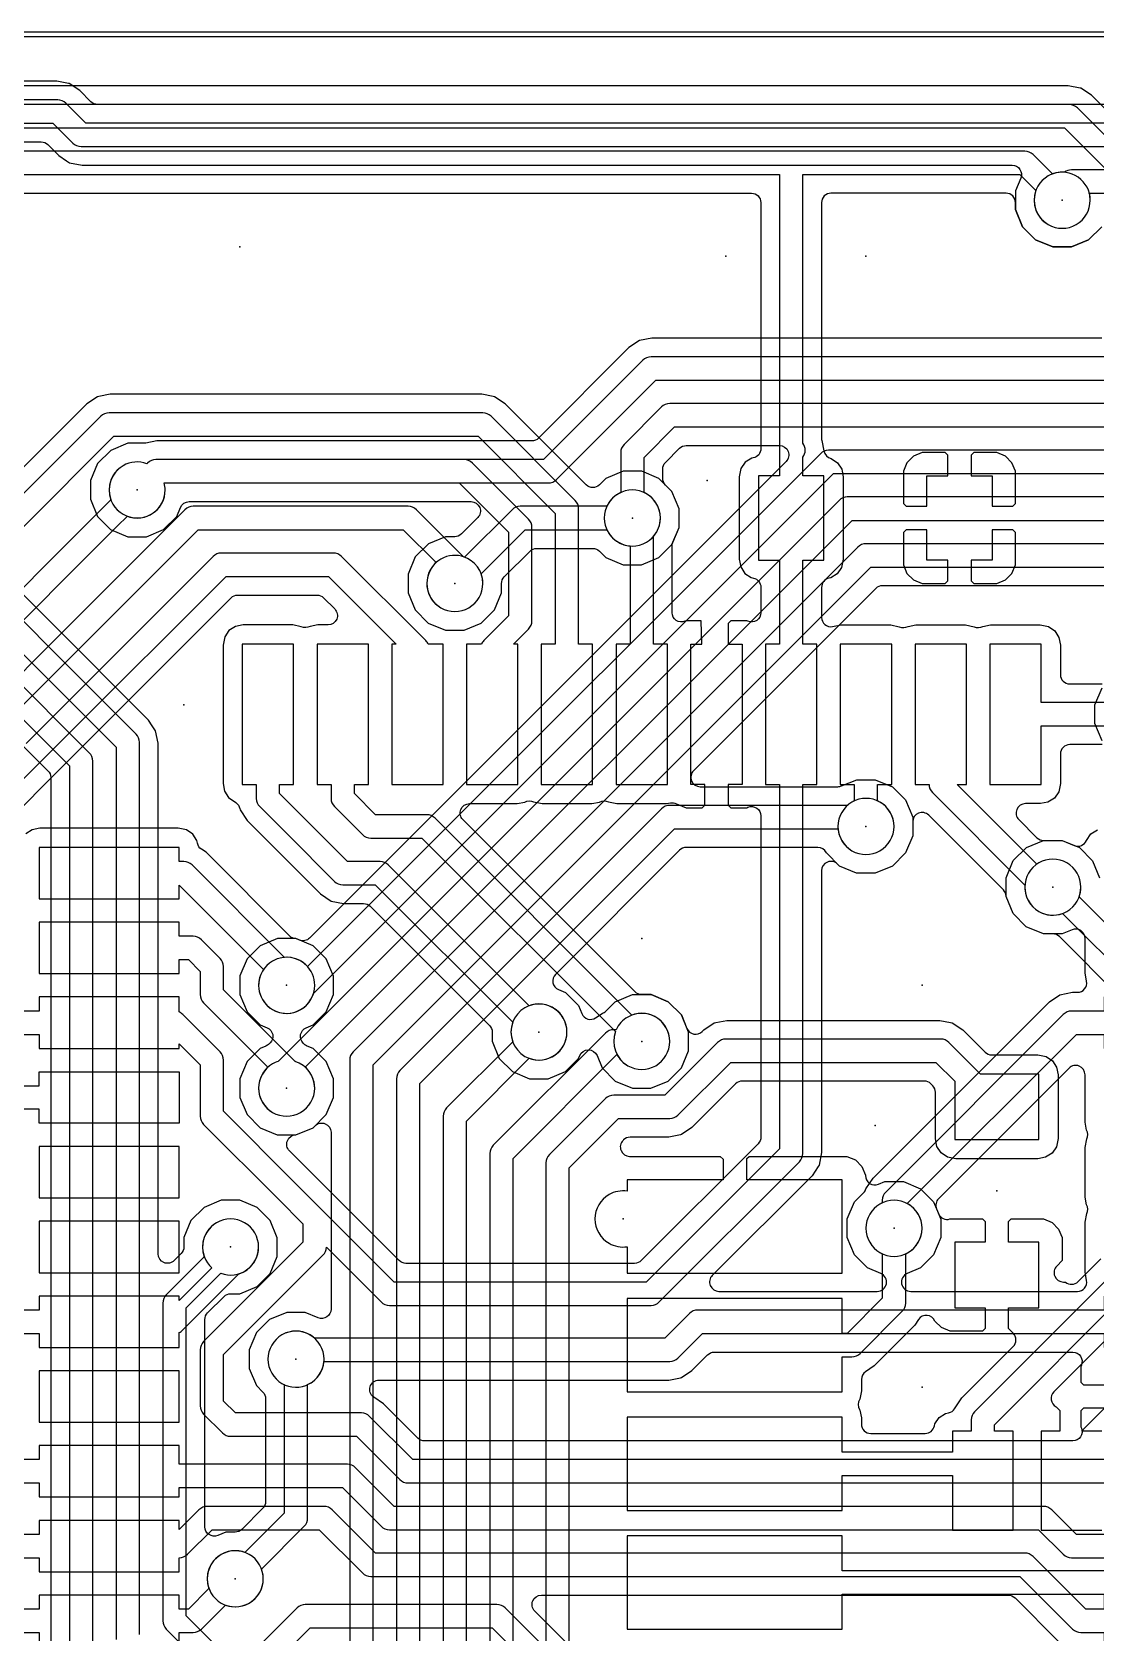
# Model space of a CAD drawing. Header units: millimetres. Extents: x 41 to 126, y -73 to -17.
# Drawn here: x 59.47 to 70.86, y -34.13 to -17 of the extents above; entities that cross this region are included whole.
import ezdxf

# ---------------------------------------------------------------- set-up
doc = ezdxf.new("R2010")
doc.units = ezdxf.units.MM
for name, color, linetype in [('Board', 5, 'Continuous'), ('Bottom', 70, 'Continuous'), ('Holes', 6, 'Continuous'), ('Top', 1, 'Continuous')]:
    doc.layers.add(name, color=color, linetype=linetype)

msp = doc.modelspace()

# ---------------------------------------------------------------- linework, layer by layer
at = {"layer": 'Board'}
msp.add_lwpolyline([(41, -73), (126, -73), (126, -17), (41, -17)], close=True, dxfattribs=at)
at = {"layer": 'Bottom'}
for points in [[(104.18, -17.05), (42.821, -17.05, 0.820314)], [(50.377, -18.025), (70.523, -18.025), (74.049, -21.551), (74.838, -22.339), (74.838, -23.848, 0.56119), (74.85, -24.36, 0.57735), (75.3, -24.1, 0.329955), (75.088, -23.813), (75.088, -22.288, 0.198912), (75.051, -22.199), (74.226, -21.374), (70.663, -17.812, 0.198912), (70.575, -17.775), (50.325, -17.775, 0.198912)], [(70.95, -32.275), (69.6, -32.275), (69.2, -32.275), (64.2, -32.275), (63.552, -32.275), (63.088, -31.812, 0.198912), (63, -31.775), (61.652, -31.775), (61.525, -31.648), (61.525, -31.152), (62.588, -30.088, 0.195247), (62.625, -30.002), (63.212, -30.588, 0.198912), (63.3, -30.625), (65, -30.625), (66.1, -30.625, 0.198912), (66.188, -30.588), (67.688, -29.088, 0.198912), (67.725, -29), (67.725, -26.9), (67.725, -25.05), (67.875, -25.05), (67.875, -23.55), (67.725, -23.55), (67.725, -22.65), (67.95, -22.65), (67.95, -21.75), (67.725, -21.75), (67.725, -21.55, 0.333333), (67.725, -21.4), (67.725, -21.1), (67.725, -21), (67.725, -18.525), (70.048, -18.525), (70.219, -18.696, 0.365828), (70.35, -19.06, 0.57735), (70.8, -18.8, 0.522652), (70.396, -18.519), (70.188, -18.312, 0.198912), (70.1, -18.275), (67.6, -18.275), (57.26, -18.275, 0.198912)], [(57.312, -18.525), (67.475, -18.525), (67.475, -21), (67.475, -21.1), (67.475, -21.5), (67.475, -21.75), (67.25, -21.75), (67.25, -22.65), (67.475, -22.65), (67.475, -23.55), (67.325, -23.55), (67.325, -25.05), (67.475, -25.05), (67.475, -26.9), (67.475, -28.948), (66.048, -30.375), (65, -30.375), (63.352, -30.375), (62.588, -29.612), (62.288, -29.312), (61.525, -28.548), (61.525, -28.5), (61.525, -28.3), (61.525, -28, 0.198912), (61.488, -27.912), (61.088, -27.512, 0.093743), (61.05, -27.485), (61.05, -27.325), (59.55, -27.325), (59.55, -27.475), (58.9, -27.475, 0.198912)], [(57.601, -18.725), (67.175, -18.725, -0.414213), (67.275, -18.825), (67.275, -21.458, -0.360726), (67.193, -21.557), (67.177, -21.56), (67.108, -21.604), (67.062, -21.671), (67.044, -21.76), (67.044, -22.641), (67.06, -22.723), (67.104, -22.792), (67.171, -22.838), (67.195, -22.843, -0.356831), (67.275, -22.941), (67.275, -23.213, -0.534513), (67.137, -23.305), (67.125, -23.3), (66.954, -23.3), (66.925, -23.329), (66.925, -23.55), (67.075, -23.55), (67.075, -25.05), (66.925, -25.05), (66.925, -25.271), (66.954, -25.3), (67.125, -25.3), (67.137, -25.295, -0.534513), (67.275, -25.387), (67.275, -28.824, -0.198912), (67.246, -28.895), (65.995, -30.146, -0.198912), (65.924, -30.175), (63.476, -30.175, -0.198912), (63.405, -30.146), (62.23, -28.971, -0.660353), (62.299, -28.8), (62.483, -28.724), (62.624, -28.584), (62.7, -28.4), (62.7, -28.201), (62.624, -28.017), (62.484, -27.876), (62.421, -27.85, -0.098271), (62.388, -27.829), (62.377, -27.818, -0.534792), (62.41, -27.654), (62.483, -27.624), (62.624, -27.484), (62.7, -27.3), (62.7, -27.101), (62.624, -26.917), (62.484, -26.776), (62.3, -26.7, -0.195663), (62.23, -26.671), (61.337, -25.777), (61.288, -25.745, -0.201605), (61.246, -25.68), (61.24, -25.652), (61.196, -25.583), (61.129, -25.537), (61.04, -25.519), (59.559, -25.519), (59.477, -25.535), (59.408, -25.579)], [(70.924, -19.084), (70.783, -19.224), (70.599, -19.3), (70.4, -19.3), (70.216, -19.224), (70.076, -19.083), (70, -18.899), (70, -18.825, 0.41447), (69.9, -18.725), (68.025, -18.725, 0.414214), (67.925, -18.825), (67.925, -21.349, 0.049127), (67.927, -21.369), (67.95, -21.483, 0.302408), (68.028, -21.562), (68.029, -21.562), (68.096, -21.608), (68.14, -21.677), (68.145, -21.699), (68.156, -21.759), (68.156, -22.312), (68.156, -22.64), (68.138, -22.729), (68.092, -22.796), (68.023, -22.84), (68.007, -22.843, 0.360726), (67.925, -22.942), (67.925, -23.263, 0.469801), (68.043, -23.361), (68.134, -23.344), (68.665, -23.344), (68.757, -23.363, 0.25131), (68.851, -23.36), (68.934, -23.344), (69.465, -23.344), (69.557, -23.363, 0.25131), (69.651, -23.36), (69.734, -23.344), (70.265, -23.344), (70.354, -23.362), (70.421, -23.408), (70.465, -23.477), (70.481, -23.559), (70.481, -23.875, 0.414214), (70.581, -23.975), (70.926, -23.975, 0.198685)], [(59.006, -25.654), (59.98, -24.68, -0.00094), (59.98, -24.68), (61.605, -23.054, -0.198912), (61.676, -23.025), (62.524, -23.025, -0.198912), (62.595, -23.054), (62.714, -23.173, -0.668179), (62.643, -23.344), (62.534, -23.344), (62.451, -23.36, -0.25131), (62.357, -23.363), (62.265, -23.344), (61.734, -23.344), (61.652, -23.36), (61.583, -23.404), (61.537, -23.471), (61.519, -23.56), (61.519, -25.041), (61.535, -25.123), (61.579, -25.192), (61.657, -25.245, -0.196225), (61.699, -25.308), (61.702, -25.324), (61.777, -25.437), (62.07, -25.73), (62.563, -26.223), (62.676, -26.298), (62.81, -26.325), (63.024, -26.325, -0.198912), (63.095, -26.354), (64.371, -27.63, -0.19914), (64.4, -27.701), (64.4, -27.799), (64.476, -27.983), (64.616, -28.124), (64.8, -28.2), (64.999, -28.2), (65.183, -28.124), (65.324, -27.984), (65.337, -27.952, -0.668179), (65.522, -27.952), (65.576, -28.083), (65.716, -28.224), (65.9, -28.3), (66.099, -28.3), (66.283, -28.224), (66.424, -28.084), (66.5, -27.9), (66.5, -27.701), (66.424, -27.517), (66.284, -27.376), (66.1, -27.3), (66.001, -27.3, -0.198685), (65.93, -27.271), (64.086, -25.427, -0.668179), (64.157, -25.256), (64.666, -25.256), (64.749, -25.24, -0.25131), (64.843, -25.237), (64.935, -25.256), (65.466, -25.256), (65.549, -25.24, -0.25131), (65.643, -25.237), (65.735, -25.256), (66.266, -25.256), (66.308, -25.248, -0.164207), (66.371, -25.257), (66.475, -25.3), (66.646, -25.3), (66.675, -25.271), (66.675, -25.05), (66.525, -25.05), (66.525, -23.55), (66.645, -23.55), (66.635, -23.3), (66.475, -23.3), (66.463, -23.305, -0.534513), (66.325, -23.213), (66.325, -22.5, -0.098711), (66.333, -22.462), (66.4, -22.3), (66.4, -22.101), (66.324, -21.917), (66.184, -21.776), (66, -21.7), (65.801, -21.7), (65.617, -21.776), (65.547, -21.846, -0.413956), (65.406, -21.846), (64.537, -20.977), (64.424, -20.902), (64.409, -20.899), (64.29, -20.875), (60.31, -20.875), (60.191, -20.899), (60.176, -20.902), (60.063, -20.977), (58.07, -22.97, -0.00094)], [(58.388, -23.288), (60.352, -21.325), (60.9, -21.325), (64.248, -21.325), (65.075, -22.152), (65.075, -23.55), (64.925, -23.55), (64.925, -25.05), (65.475, -25.05), (65.475, -23.55), (65.325, -23.55), (65.325, -22.1, 0.198912), (65.288, -22.012), (64.388, -21.112, 0.198912), (64.3, -21.075), (60.9, -21.075), (60.3, -21.075, 0.198912), (60.212, -21.112), (58.212, -23.112)], [(58.538, -24.138), (60.038, -22.638), (60.088, -22.588), (60.388, -22.288), (60.496, -22.181, 0.522652), (60.9, -21.9, 0.063254), (60.89, -21.825), (61.3, -21.825), (64.048, -21.825), (64.312, -22.088), (64.575, -22.352), (64.575, -23.248), (64.312, -23.512, 0.093743), (64.285, -23.55), (64.125, -23.55), (64.125, -25.05), (64.675, -25.05), (64.675, -23.55), (64.627, -23.55), (64.788, -23.388, 0.198912), (64.825, -23.3), (64.825, -22.3, 0.198913), (64.788, -22.212), (64.488, -21.912), (64.188, -21.612, 0.198912), (64.1, -21.575), (61.3, -21.575), (60.8, -21.575, 0.198912), (60.712, -21.612), (60.704, -21.619, 0.223415), (60.45, -21.64, 0.365828), (60.319, -22.004), (60.212, -22.112), (59.912, -22.412), (59.862, -22.462), (58.362, -23.962)], [(57.925, -25.652), (61.252, -22.325), (61.7, -22.325), (63.448, -22.325), (63.8, -22.677, 0.510283), (63.85, -23.16, 0.57735), (64.3, -22.9, 0.32679), (64.091, -22.614, 0.006839), (64.088, -22.612), (63.588, -22.112, 0.198912), (63.5, -22.075), (61.7, -22.075), (61.2, -22.075, 0.198912), (61.112, -22.112), (57.712, -25.512, 0.198912)], [(58.725, -25.652), (59.588, -24.788), (59.838, -24.538), (61.552, -22.825), (62.648, -22.825), (63.373, -23.55), (63.325, -23.55), (63.325, -25.05), (63.875, -25.05), (63.875, -23.55), (63.715, -23.55, 0.093744), (63.688, -23.512), (62.788, -22.612, 0.198912), (62.7, -22.575), (61.5, -22.575, 0.198912), (61.412, -22.612), (59.662, -24.362), (59.412, -24.612)], [(70.926, -24.625), (70.581, -24.625, 0.414214), (70.481, -24.725), (70.481, -25.04), (70.463, -25.129), (70.417, -25.196), (70.348, -25.24), (70.266, -25.256), (70.107, -25.256, 0.668179), (70.036, -25.427), (70.23, -25.621, 0.198685), (70.301, -25.65), (70.5, -25.65), (70.629, -25.704, 0.413913), (70.759, -25.65), (70.808, -25.579), (70.877, -25.535)], [(58.952, -27.725), (59.55, -27.725), (59.55, -27.875), (61.05, -27.875), (61.05, -27.827), (61.275, -28.052), (61.275, -28.3), (61.275, -28.5), (61.275, -28.6, 0.198912), (61.312, -28.688), (62.112, -29.488), (62.375, -29.752), (62.375, -29.948), (61.312, -31.012, 0.198912), (61.275, -31.1), (61.275, -31.7, 0.198912), (61.312, -31.788), (61.512, -31.988, 0.198912), (61.6, -32.025), (62.948, -32.025), (63.412, -32.488, 0.198912), (63.5, -32.525), (64.2, -32.525), (69.2, -32.525), (69.6, -32.525), (70.95, -32.525)], [(70.95, -31.725), (70.729, -31.725), (70.7, -31.754), (70.7, -31.925), (70.705, -31.937, -0.534513), (70.613, -32.075), (63.676, -32.075, -0.198912), (63.605, -32.046), (63.237, -31.677), (63.133, -31.608, -0.741649), (63.189, -31.425), (66.29, -31.425), (66.416, -31.4), (66.424, -31.398), (66.537, -31.323), (66.705, -31.154, -0.198912), (66.776, -31.125), (70.613, -31.125, -0.534513), (70.705, -31.263), (70.7, -31.275), (70.7, -31.446), (70.729, -31.475), (70.95, -31.475)], [(70.95, -33.075), (70.652, -33.075), (70.388, -32.812, 0.198912), (70.3, -32.775), (63.352, -32.775), (62.938, -32.362, 0.198912), (62.85, -32.325), (61.05, -32.325), (61.05, -32.125), (59.55, -32.125), (59.55, -32.275), (59.1, -32.275, 0.198912)], [(59.152, -32.525), (59.55, -32.525), (59.55, -32.675), (61.05, -32.675), (61.05, -32.575), (62.798, -32.575), (63.212, -32.988, 0.198912), (63.3, -33.025), (70.248, -33.025), (70.512, -33.288, 0.198912), (70.6, -33.325), (70.95, -33.325)], [(72.45, -34.275), (72.45, -33.725), (70.95, -33.725), (70.95, -33.875), (70.752, -33.875), (70.188, -33.312, 0.198912), (70.1, -33.275), (63.152, -33.275), (62.688, -32.812, 0.198912), (62.6, -32.775), (61.9, -32.775), (61.35, -32.775, 0.198912), (61.262, -32.812), (61.05, -33.023), (61.05, -32.925), (59.55, -32.925), (59.55, -33.075), (59.2, -33.075, 0.198912)], [(59.252, -33.325), (59.55, -33.325), (59.55, -33.475), (61.05, -33.475), (61.05, -33.325, 0.198912), (61.138, -33.288), (61.402, -33.025), (61.9, -33.025), (62.548, -33.025), (63.012, -33.488, 0.198912), (63.1, -33.525), (70.048, -33.525), (70.612, -34.088, 0.198912), (70.7, -34.125), (70.95, -34.125), (70.95, -34.275)], [(50.1, -34.125), (59.55, -34.125), (59.55, -34.275), (61.05, -34.275), (61.05, -34.125), (61.2, -34.125, 0.198912), (61.288, -34.088), (61.546, -33.831, 0.522652), (61.95, -33.55, 0.57735), (61.5, -33.29, 0.365828), (61.369, -33.654), (61.148, -33.875), (61.05, -33.875), (61.05, -33.725), (59.55, -33.725), (59.55, -33.875), (50.1, -33.875)], [(65.423, -34.463), (64.855, -33.896, -0.668179), (64.926, -33.725), (69.924, -33.725, -0.198912), (69.995, -33.754), (70.463, -34.223)], [(65.288, -34.612), (64.538, -33.862, 0.198912), (64.45, -33.825), (62.4, -33.825, 0.198912), (62.312, -33.862), (61.898, -34.275)]]:
    msp.add_lwpolyline(points, format="xyb", dxfattribs=at)
for points in [[(74.367, -21.232), (70.812, -17.677), (70.699, -17.602), (70.691, -17.6), (70.565, -17.575), (50.335, -17.575)], [(59.329, -28.275), (59.55, -28.275), (59.55, -28.125), (61.05, -28.125), (61.05, -28.675), (59.55, -28.675), (59.55, -28.525), (59.352, -28.525)], [(62.038, -34.488), (62.452, -34.075), (64.398, -34.075), (65.075, -34.752)]]:
    msp.add_lwpolyline(points, dxfattribs=at)
for points in [[(69.05, -22.075), (69.05, -21.75), (69.275, -21.75), (69.275, -21.529), (69.246, -21.5), (69, -21.5), (68.908, -21.538), (68.838, -21.608), (68.8, -21.7), (68.8, -22.046), (68.829, -22.075)], [(69.525, -21.75), (69.75, -21.75), (69.75, -22.075), (69.971, -22.075), (70, -22.046), (70, -21.7), (69.962, -21.608), (69.892, -21.538), (69.8, -21.5), (69.554, -21.5), (69.525, -21.529)], [(69.275, -22.65), (69.05, -22.65), (69.05, -22.325), (68.829, -22.325), (68.8, -22.354), (68.8, -22.7), (68.838, -22.792), (68.908, -22.862), (69, -22.9), (69.246, -22.9), (69.275, -22.871)], [(69.75, -22.325), (69.75, -22.65), (69.525, -22.65), (69.525, -22.871), (69.554, -22.9), (69.8, -22.9), (69.892, -22.862), (69.962, -22.792), (70, -22.7), (70, -22.354), (69.971, -22.325)], [(59.55, -29.475), (61.05, -29.475), (61.05, -28.925), (59.55, -28.925)], [(59.55, -30.275), (61.05, -30.275), (61.05, -29.725), (59.55, -29.725)], [(59.55, -31.875), (61.05, -31.875), (61.05, -31.325), (59.55, -31.325)]]:
    msp.add_lwpolyline(points, close=True, dxfattribs=at)
for points in [[(65.875, -22.499), (65.875, -23.55), (65.725, -23.55), (65.725, -25.05), (66.275, -25.05), (66.275, -23.55), (66.125, -23.55), (66.125, -22.398, 0.182676), (66.2, -22.2, 0.57735), (65.75, -21.94, 0.57735), (65.75, -22.46, 0.110489)], [(61.875, -25.2, 0.198912), (61.912, -25.288), (62.212, -25.588), (62.712, -26.088, 0.198912), (62.8, -26.125), (63.148, -26.125), (64.619, -27.596, 0.365828), (64.75, -27.96, 0.57735), (65.2, -27.7, 0.522652), (64.796, -27.419), (63.288, -25.912, 0.198912), (63.2, -25.875), (62.852, -25.875), (62.388, -25.412), (62.125, -25.148), (62.125, -25.05), (62.275, -25.05), (62.275, -23.55), (61.725, -23.55), (61.725, -25.05), (61.875, -25.05)], [(62.675, -25.2, 0.198912), (62.712, -25.288), (63.012, -25.588, 0.198912), (63.1, -25.625), (63.648, -25.625), (65.719, -27.696, 0.365828), (65.85, -28.06, 0.57735), (66.3, -27.8, 0.522652), (65.896, -27.519), (63.788, -25.412, 0.198912), (63.7, -25.375), (63.152, -25.375), (62.925, -25.148), (62.925, -25.05), (63.075, -25.05), (63.075, -23.55), (62.525, -23.55), (62.525, -25.05), (62.675, -25.05)], [(68.525, -25.227), (68.525, -25.05), (68.675, -25.05), (68.675, -23.55), (68.125, -23.55), (68.125, -25.05), (68.275, -25.05), (68.275, -25.227, 0.02346), (68.25, -25.24, 0.57735), (68.25, -25.76, 0.57735), (68.7, -25.5, 0.293253)], [(70.23, -25.903), (69.377, -25.05), (69.475, -25.05), (69.475, -23.55), (68.925, -23.55), (68.925, -25.05), (69.075, -25.05, 0.198912), (69.112, -25.138), (70.101, -26.128, 0.288066), (70.25, -26.41, 0.57735), (70.7, -26.15, 0.57735), (70.25, -25.89, 0.019961)], [(71.077, -24.425, 0.155593), (71.2, -24.56, 0.57735), (71.65, -24.3, 0.57735), (71.2, -24.04, 0.155593), (71.077, -24.175), (70.275, -24.175), (70.275, -23.55), (69.725, -23.55), (69.725, -25.05), (70.275, -25.05), (70.275, -24.425)], [(67.925, -25.974), (67.925, -28.99), (67.898, -29.124), (67.888, -29.139), (67.823, -29.237), (66.755, -30.304, 0.668179), (66.826, -30.475), (68.52, -30.475, 0.820314), (68.559, -30.283), (68.416, -30.224), (68.276, -30.083), (68.2, -29.899), (68.2, -29.7), (68.276, -29.516), (68.376, -29.417, 0.114383), (68.4, -29.378), (68.477, -29.263), (70.363, -27.377), (70.476, -27.302), (70.61, -27.275), (70.663, -27.275, 0.469801), (70.761, -27.157), (70.744, -27.066), (70.744, -26.698, 0.534229), (70.606, -26.606), (70.499, -26.65), (70.3, -26.65), (70.116, -26.574), (69.976, -26.433), (69.9, -26.249, 0.193764), (69.871, -26.18), (69.071, -25.38, 0.667864), (68.9, -25.451), (68.9, -25.6), (68.824, -25.784), (68.683, -25.924), (68.499, -26), (68.3, -26), (68.116, -25.924), (68.096, -25.903, 0.668496)], [(61.1, -25.875), (61.05, -25.875), (61.05, -25.725), (59.55, -25.725), (59.55, -26.275), (61.05, -26.275), (61.05, -26.127), (61.953, -27.03, 0.437794), (62.05, -27.46, 0.57735), (62.5, -27.2, 0.436264), (62.178, -26.901), (61.188, -25.912, 0.198912)], [(61.275, -27.3, 0.198912), (61.312, -27.388), (62, -28.077, 0.510283), (62.05, -28.56, 0.57735), (62.5, -28.3, 0.32679), (62.291, -28.014, 0.006839), (62.288, -28.012), (61.525, -27.248), (61.525, -27, 0.198912), (61.488, -26.912), (61.288, -26.712, 0.198912), (61.2, -26.675), (61.05, -26.675), (61.05, -26.525), (59.55, -26.525), (59.55, -27.075), (61.05, -27.075), (61.05, -26.925), (61.148, -26.925), (61.275, -27.052)], [(68.575, -29.5), (68.575, -29.527, 0.02346), (68.55, -29.54, 0.57735), (68.55, -30.06, 0.57735), (69, -29.8, 0.276781), (68.841, -29.535), (70.652, -27.725), (70.95, -27.725), (70.95, -27.875), (72.45, -27.875), (72.45, -27.325), (70.95, -27.325), (70.95, -27.475), (70.6, -27.475, 0.198912), (70.512, -27.512), (68.612, -29.412, 0.198912)], [(70.573, -28.086), (69.177, -29.483, 0.303109), (69.155, -29.592), (69.2, -29.701), (69.2, -29.9), (69.124, -30.084), (68.983, -30.224), (68.841, -30.283, 0.821045), (68.88, -30.475), (70.663, -30.475, 0.469801), (70.761, -30.357), (70.744, -30.266), (70.744, -29.735), (70.763, -29.643, 0.25131), (70.76, -29.549), (70.744, -29.466), (70.744, -28.935), (70.763, -28.843, 0.25131), (70.76, -28.749), (70.744, -28.666), (70.744, -28.157, 0.668178)], [(61.4, -30.223), (61.05, -30.573), (61.05, -30.525), (59.55, -30.525), (59.55, -30.675), (59.2, -30.675, 0.198912), (59.112, -30.712), (58.273, -31.55), (57.65, -31.55), (57.65, -32.45), (58.35, -32.45), (58.35, -31.827), (59.252, -30.925), (59.55, -30.925), (59.55, -31.075), (61.05, -31.075), (61.05, -30.915, 0.093743), (61.088, -30.888), (61.688, -30.288, 0.006839), (61.691, -30.286, 0.32679), (61.9, -30, 0.57735), (61.45, -29.74, 0.510283)], [(66.388, -31.188), (66.652, -30.925), (70.95, -30.925), (70.95, -31.075), (72.45, -31.075), (72.45, -30.525), (70.95, -30.525), (70.95, -30.675), (66.6, -30.675, 0.198913), (66.512, -30.712), (66.248, -30.975), (62.498, -30.975, 0.322074), (62.15, -30.94, 0.57735), (62.15, -31.46, 0.549867), (62.599, -31.225), (66.3, -31.225, 0.198912)]]:
    msp.add_lwpolyline(points, format="xyb", close=True, dxfattribs=at)
at = {"layer": 'Holes'}
for p in [(70.5, -18.8), (61.7, -19.3), (66.9, -19.4), (68.4, -19.4), (60.6, -21.9), (66.7, -21.8), (65.9, -22.2), (64, -22.9), (61.1, -24.2), (68.4, -25.5), (70.4, -26.15), (66, -26.7), (62.2, -27.2), (69, -27.2), (64.9, -27.7), (66, -27.8), (62.2, -28.3), (68.5, -28.7), (69.8, -29.4), (65.8, -29.7), (68.7, -29.8), (61.6, -30), (62.3, -31.2), (69, -31.5), (61.65, -33.55)]:
    msp.add_point(p, dxfattribs=at)
at = {"layer": 'Top'}
for points in [[(104.18, -17.05), (42.821, -17.05, 0.820314)], [(76.64, -17.775), (60.176, -17.775, -0.198911), (60.105, -17.746), (59.987, -17.627), (59.874, -17.552), (59.866, -17.55), (59.74, -17.525), (50.66, -17.525)], [(50.702, -17.975), (59.698, -17.975), (59.912, -18.188, 0.198912), (60, -18.225), (76.598, -18.225), (77.048, -18.675), (76.95, -18.675), (76.95, -20.175), (77.55, -20.175), (77.55, -18.675), (77.39, -18.675, 0.093744), (77.363, -18.637), (76.738, -18.012, 0.198912), (76.65, -17.975), (60.052, -17.975), (59.838, -17.762, 0.198912), (59.75, -17.725), (50.65, -17.725, 0.198912)], [(57.264, -18.175), (59.574, -18.175, -0.198913), (59.645, -18.204), (59.763, -18.323), (59.844, -18.377), (59.876, -18.398), (60.01, -18.425), (69.965, -18.425, -0.534791), (70.057, -18.563), (70, -18.7), (70, -18.899), (70.076, -19.083), (70.216, -19.224), (70.4, -19.3), (70.599, -19.3), (70.783, -19.224), (70.924, -19.084)], [(71.6, -18.475), (70.6, -18.475, 0.165477), (70.524, -18.501, 0.151872), (70.35, -18.54, 0.57735), (70.35, -19.06, 0.57735), (70.8, -18.8, 0.063254), (70.79, -18.725), (71.6, -18.725)], [(85.637, -20.037), (83.198, -22.475), (75, -22.475), (72.5, -22.475), (71.9, -22.475), (70.9, -22.475), (68.4, -22.475, 0.198912), (68.312, -22.512), (62.912, -27.912, 0.198912), (62.875, -28), (62.875, -34), (62.875, -34.46, 0.196543)], [(63.125, -34.55), (63.125, -34), (63.125, -28.052), (68.452, -22.725), (70.9, -22.725), (71.9, -22.725), (72.35, -22.725), (72.35, -23.3), (73.25, -23.3), (73.25, -22.725), (75, -22.725), (83.25, -22.725, 0.198912), (83.338, -22.688), (85.813, -20.213)], [(70.924, -20.275), (66.11, -20.275), (65.976, -20.302), (65.863, -20.377), (64.895, -21.346, -0.198913), (64.824, -21.375), (62.3, -21.375), (60.81, -21.375), (60.694, -21.398, -0.049344), (60.674, -21.4), (60.501, -21.4), (60.317, -21.476), (60.176, -21.616), (60.1, -21.8), (60.1, -21.999), (60.176, -22.183), (60.316, -22.324), (60.5, -22.4), (60.699, -22.4), (60.883, -22.324), (61.024, -22.184), (61.064, -22.087, -0.303108), (61.156, -22.025), (62.3, -22.025), (64.174, -22.025, -0.668177), (64.245, -22.196), (64.07, -22.371, -0.19914), (63.999, -22.4), (63.901, -22.4), (63.717, -22.476), (63.576, -22.616), (63.5, -22.8), (63.5, -22.999), (63.576, -23.183), (63.716, -23.324), (63.9, -23.4), (64.099, -23.4), (64.283, -23.324), (64.424, -23.184), (64.5, -23), (64.5, -22.901, -0.198685), (64.529, -22.83), (64.805, -22.554, -0.198912), (64.876, -22.525), (65.476, -22.525, -0.19914), (65.547, -22.554), (65.616, -22.624), (65.8, -22.7), (65.999, -22.7), (66.183, -22.624), (66.324, -22.484), (66.4, -22.3), (66.4, -22.101), (66.324, -21.917), (66.254, -21.847, -0.198685), (66.225, -21.776), (66.225, -21.676, -0.198913), (66.254, -21.605), (66.405, -21.454, -0.198911), (66.476, -21.425), (67.474, -21.425, -0.668178), (67.545, -21.596), (63.07, -26.07, -0.00094), (63.07, -26.07), (62.446, -26.694, -0.303584), (62.337, -26.716), (62.3, -26.7), (62.101, -26.7), (61.917, -26.776), (61.776, -26.916), (61.7, -27.1), (61.7, -27.299), (61.776, -27.483), (61.916, -27.624), (61.991, -27.654, -0.53423), (62.023, -27.817), (62.012, -27.828, -0.098712), (61.979, -27.85), (61.917, -27.876), (61.776, -28.016), (61.7, -28.2), (61.7, -28.399), (61.776, -28.583), (61.916, -28.724), (62.1, -28.8), (62.299, -28.8), (62.483, -28.724), (62.504, -28.703, -0.667863), (62.675, -28.773), (62.675, -30.665, -0.534791), (62.537, -30.757), (62.4, -30.7), (62.201, -30.7), (62.017, -30.776), (61.876, -30.916), (61.8, -31.1), (61.8, -31.299), (61.876, -31.483), (61.946, -31.553, -0.198685), (61.975, -31.624), (61.975, -32.724, -0.198912), (61.946, -32.795), (61.72, -33.021, -0.19914), (61.649, -33.05), (61.551, -33.05), (61.463, -33.086, -0.534231), (61.325, -32.994), (61.325, -30.776, -0.198912), (61.354, -30.705), (61.53, -30.529, -0.19914), (61.601, -30.5), (61.699, -30.5), (61.883, -30.424), (62.024, -30.284), (62.1, -30.1), (62.1, -29.901), (62.024, -29.717), (61.884, -29.576), (61.7, -29.5), (61.501, -29.5), (61.317, -29.576), (61.176, -29.716), (61.1, -29.9), (61.1, -29.999, -0.198685), (61.071, -30.07), (60.996, -30.145, -0.668179), (60.825, -30.074), (60.825, -24.61), (60.798, -24.476), (60.762, -24.422), (60.723, -24.363), (58.637, -22.277)], [(71.048, -20.475), (66.1, -20.475, 0.198912), (66.012, -20.512), (64.948, -21.575), (62.3, -21.575), (61.4, -21.575), (60.8, -21.575, 0.198913), (60.712, -21.612), (60.704, -21.619, 0.223415), (60.45, -21.64, 0.57735), (60.45, -22.16, 0.57735), (60.9, -21.9, 0.063254), (60.89, -21.825), (61.4, -21.825), (62.3, -21.825), (65, -21.825, 0.198913), (65.088, -21.788), (66.152, -20.725), (71.1, -20.725, 0.198912)], [(71.51, -20.975), (68.1, -20.975), (67.2, -20.975), (66.3, -20.975, 0.198912), (66.212, -21.012), (65.812, -21.412, 0.198912), (65.775, -21.5), (65.775, -21.927, 0.02346), (65.75, -21.94, 0.155593), (65.627, -22.075), (64.7, -22.075, 0.198913), (64.612, -22.112), (64.104, -22.619, 0.223415), (63.85, -22.64, 0.57735), (63.85, -23.16, 0.57735), (64.3, -22.9, 0.089141), (64.281, -22.796), (64.752, -22.325), (65.627, -22.325, 0.155593), (65.75, -22.46, 0.57735), (66.2, -22.2, 0.293253), (66.025, -21.927), (66.025, -21.552), (66.352, -21.225), (67.2, -21.225), (68.1, -21.225), (71.6, -21.225, 0.198912)], [(71.948, -21.475), (68.4, -21.475), (68, -21.475, 0.198912), (67.912, -21.512), (63.212, -26.212), (62.423, -27, 0.354795), (62.05, -26.94, 0.57735), (62.05, -27.46, 0.479053), (62.486, -27.291, 0.006839), (62.488, -27.288), (63.388, -26.388), (68.052, -21.725), (68.4, -21.725), (72, -21.725, 0.198912)], [(60.625, -34.148), (60.625, -33.6), (60.625, -29.4), (60.625, -28.3), (60.625, -27.3), (60.625, -25.4), (60.625, -24.8), (60.625, -24.6, 0.198912), (60.588, -24.512), (58.488, -22.412, 0.198912)], [(58.348, -22.625), (60.375, -24.652), (60.375, -24.8), (60.375, -25.4), (60.375, -27.3), (60.375, -28.3), (60.375, -29.4), (60.375, -33.6), (60.375, -34.2, 0.198912)], [(60.125, -34.348), (60.125, -33.65), (60.125, -29.4), (60.125, -28.7), (60.125, -27.7), (60.125, -24.8, 0.198912), (60.088, -24.712), (58.288, -22.912, 0.198912)], [(72.044, -22.925), (68.576, -22.925, 0.198912), (68.505, -22.954), (66.555, -24.904, 0.668179), (66.626, -25.075), (68.099, -25.075, 0.098271), (68.138, -25.067), (68.301, -25), (68.5, -25), (68.684, -25.076), (68.824, -25.217), (68.9, -25.401), (68.9, -25.6), (68.824, -25.784), (68.683, -25.924), (68.499, -26), (68.3, -26), (68.116, -25.924), (67.976, -25.783, 0.291263), (67.885, -25.725), (66.476, -25.725, 0.198912), (66.405, -25.754), (65.077, -27.083, 0.53423), (65.109, -27.246), (65.184, -27.276), (65.324, -27.417), (65.359, -27.503, 0.473229), (65.507, -27.548), (65.578, -27.5, 0.113434), (65.616, -27.476), (65.717, -27.376), (65.901, -27.3), (66.1, -27.3), (66.284, -27.376), (66.424, -27.517), (66.484, -27.661, 0.534792), (66.647, -27.694), (66.663, -27.677), (66.776, -27.602), (66.794, -27.598), (66.91, -27.575), (69.19, -27.575), (69.306, -27.598), (69.324, -27.602), (69.437, -27.677), (69.674, -27.915, 0.198912), (69.745, -27.944), (70.24, -27.944), (70.329, -27.962), (70.396, -28.008), (70.44, -28.077), (70.456, -28.159), (70.456, -28.84), (70.438, -28.929), (70.392, -28.996), (70.323, -29.04), (70.241, -29.056), (69.36, -29.056), (69.271, -29.038), (69.204, -28.992), (69.16, -28.923), (69.144, -28.841), (69.144, -28.345, 0.198912), (69.115, -28.274), (69.095, -28.254, 0.198912), (69.024, -28.225), (67.076, -28.225, 0.198912), (67.005, -28.254), (66.537, -28.723), (66.424, -28.798), (66.416, -28.8), (66.29, -28.825), (65.876, -28.825, 0.198912), (65.805, -28.854), (65.8, -28.859, 0.668179), (65.871, -29.03), (66.841, -29.03), (66.87, -29.059), (66.87, -29.28), (65.845, -29.28), (65.845, -29.403, 0.170156), (65.65, -29.44, 0.57735), (65.65, -29.96, 0.170156), (65.845, -29.997), (65.845, -30.28), (68.145, -30.28), (68.145, -29.28), (67.125, -29.28), (67.125, -29.054), (67.149, -29.03), (68.195, -29.03), (68.287, -29.068), (68.357, -29.138), (68.395, -29.23), (68.395, -29.236, 0.53423), (68.533, -29.328), (68.601, -29.3), (68.8, -29.3), (68.984, -29.376), (69.124, -29.517), (69.176, -29.643, 0.391575), (69.299, -29.7), (69.646, -29.7), (69.675, -29.729), (69.675, -29.95), (69.35, -29.95), (69.35, -30.65), (69.675, -30.65), (69.675, -30.871), (69.646, -30.9), (69.3, -30.9), (69.208, -30.862), (69.138, -30.792, 0.592255), (68.963, -30.776), (68.923, -30.837), (68.487, -31.273), (68.395, -31.334, 0.250486), (68.351, -31.417), (68.351, -31.54), (68.333, -31.629), (68.333, -31.63, 0.30147), (68.331, -31.74), (68.335, -31.747), (68.351, -31.829), (68.351, -31.895, 0.414214), (68.451, -31.995), (69.034, -31.995, 0.35683), (69.132, -31.915), (69.137, -31.891), (69.183, -31.824), (69.252, -31.78), (69.284, -31.774, 0.201602), (69.349, -31.731), (69.427, -31.613), (69.976, -31.064, 0.414214), (69.976, -30.923), (69.925, -30.871), (69.925, -30.65), (70.25, -30.65), (70.25, -29.95), (69.925, -29.95), (69.925, -29.729), (69.954, -29.7), (70.3, -29.7), (70.392, -29.738), (70.462, -29.808), (70.5, -29.9), (70.5, -30.146), (70.442, -30.204, 0.668179), (70.513, -30.375), (70.535, -30.375, 0.391404), (70.671, -30.37), (70.915, -30.126, 0.198912)], [(58.148, -23.125), (59.875, -24.852), (59.875, -27.7), (59.875, -28.7), (59.875, -29.4), (59.875, -33.65), (59.875, -34.4, 0.198912)], [(58.095, -23.354), (59.646, -24.905, -0.198912), (59.675, -24.976), (59.675, -34.39)], [(63.625, -38.948), (63.625, -28.252), (66.352, -25.525), (67.5, -25.525), (67.7, -25.525), (68.101, -25.525, 0.245715), (68.25, -25.76, 0.57735), (68.7, -25.5, 0.57735), (68.25, -25.24, 0.049825), (68.202, -25.275), (67.7, -25.275), (67.5, -25.275), (66.3, -25.275, 0.198912), (66.212, -25.312), (63.412, -28.112, 0.198912), (63.375, -28.2), (63.375, -39, 0.198912)], [(71.113, -27.323), (70.47, -26.679, 0.198685), (70.399, -26.65), (70.3, -26.65), (70.116, -26.574), (69.976, -26.433), (69.9, -26.249), (69.9, -26.05), (69.976, -25.866), (70.117, -25.726), (70.301, -25.65), (70.5, -25.65), (70.684, -25.726), (70.824, -25.867), (70.9, -26.051)], [(64.125, -38.748), (64.125, -31.2), (64.125, -30.1), (64.125, -28.652), (64.796, -27.981, 0.522652), (65.2, -27.7, 0.57735), (64.75, -27.44, 0.365828), (64.619, -27.804), (63.912, -28.512, 0.198912), (63.875, -28.6), (63.875, -30.1), (63.875, -31.2), (63.875, -38.8, 0.198912)], [(64.625, -38.548), (64.625, -29.9), (64.625, -29.052), (65.735, -27.941, 0.140026), (65.85, -28.06, 0.57735), (66.3, -27.8, 0.57735), (65.85, -27.54, 0.155593), (65.727, -27.675), (65.7, -27.675, 0.198912), (65.612, -27.712), (64.412, -28.912, 0.198912), (64.375, -29), (64.375, -29.9), (64.375, -38.6, 0.198912)], [(65.225, -34.448), (65.225, -29.152), (65.752, -28.625), (66.3, -28.625, 0.198912), (66.388, -28.588), (66.952, -28.025), (69.148, -28.025), (69.35, -28.227), (69.35, -28.85), (70.25, -28.85), (70.25, -28.15), (69.627, -28.15), (69.288, -27.812, 0.198912), (69.2, -27.775), (66.9, -27.775, 0.198912), (66.812, -27.812), (66.248, -28.375), (65.7, -28.375, 0.198912), (65.612, -28.412), (65.012, -29.012, 0.198912), (64.975, -29.1), (64.975, -34.5)], [(63.088, -35.912), (61.125, -33.948), (61.125, -33.4), (61.125, -31.5), (61.125, -30.652), (61.496, -30.281, 0.522652), (61.9, -30, 0.57735), (61.45, -29.74, 0.365828), (61.319, -30.104), (60.912, -30.512, 0.198912), (60.875, -30.6), (60.875, -31.5), (60.875, -33.4), (60.875, -34, 0.198912), (60.912, -34.088), (62.875, -36.052)], [(71.034, -30.926), (70.41, -31.549, 0.506148), (70.435, -31.709), (70.475, -31.749), (70.475, -31.9), (70.475, -31.97), (70.275, -31.97), (70.275, -33.03), (70.925, -33.03)], [(71.158, -33.465), (68.145, -33.465), (68.145, -33.09), (65.845, -33.09), (65.845, -34.09), (68.145, -34.09), (68.145, -33.715), (71.21, -33.715, 0.198912)]]:
    msp.add_lwpolyline(points, format="xyb", dxfattribs=at)
for points in [[(68.2, -21.975, 0.198912), (68.112, -22.012), (62.762, -27.362), (62.112, -28.012, 0.006839), (62.109, -28.014, 0.054104), (62.05, -28.04, 0.57735), (62.05, -28.56, 0.57735), (62.5, -28.3, 0.213185), (62.4, -28.077), (62.938, -27.538), (68.252, -22.225), (69, -22.225), (74.45, -22.225), (81.3, -22.225, 0.198912), (81.388, -22.188), (83.402, -20.175), (83.9, -20.175), (83.9, -18.675), (83.3, -18.675), (83.3, -19.923), (81.248, -21.975), (74.45, -21.975), (69, -21.975)], [(70.681, -26.254, 0.089141), (70.7, -26.15, 0.57735), (70.25, -25.89, 0.57735), (70.25, -26.41, 0.223415), (70.504, -26.431), (71.262, -27.188, 0.198912), (71.35, -27.225), (71.65, -27.225), (76.327, -27.225, 0.155593), (76.45, -27.36, 0.57735), (76.9, -27.1, 0.57735), (76.45, -26.84, 0.155593), (76.327, -26.975), (71.65, -26.975), (71.402, -26.975)], [(68.25, -31.175, 0.198912), (68.338, -31.138), (68.788, -30.688, 0.198912), (68.825, -30.6), (68.825, -30.073, 0.293253), (69, -29.8, 0.57735), (68.55, -29.54, 0.57735), (68.55, -30.06, 0.02346), (68.575, -30.073), (68.575, -30.548), (68.198, -30.925), (68.145, -30.925), (68.145, -30.55), (65.845, -30.55), (65.845, -31.55), (68.145, -31.55), (68.145, -31.175)], [(69.325, -32.195), (68.145, -32.195), (68.145, -31.82), (65.845, -31.82), (65.845, -32.82), (68.145, -32.82), (68.145, -32.445), (69.325, -32.445), (69.325, -33.03), (69.975, -33.03), (69.975, -31.97), (69.775, -31.97), (69.775, -31.902), (71.15, -30.527), (71.15, -30.7), (72.05, -30.7), (72.05, -29.9), (71.15, -29.9), (71.15, -30.185, 0.093743), (71.112, -30.212), (69.562, -31.762, 0.198912), (69.525, -31.85), (69.525, -31.97), (69.325, -31.97)], [(62.388, -32.988, 0.198912), (62.425, -32.9), (62.425, -31.473, 0.293253), (62.6, -31.2, 0.57735), (62.15, -30.94, 0.57735), (62.15, -31.46, 0.02346), (62.175, -31.473), (62.175, -32.848), (61.754, -33.269, 0.223415), (61.5, -33.29, 0.57735), (61.5, -33.81, 0.57735), (61.95, -33.55, 0.089141), (61.931, -33.446)]]:
    msp.add_lwpolyline(points, format="xyb", close=True, dxfattribs=at)
for points in [[(70.926, -24.583), (70.85, -24.399), (70.85, -24.2), (70.926, -24.016)], [(70.925, -31.97), (70.725, -31.97), (70.725, -31.952), (70.957, -31.72)]]:
    msp.add_lwpolyline(points, dxfattribs=at)

doc.saveas('drawing.dxf')
